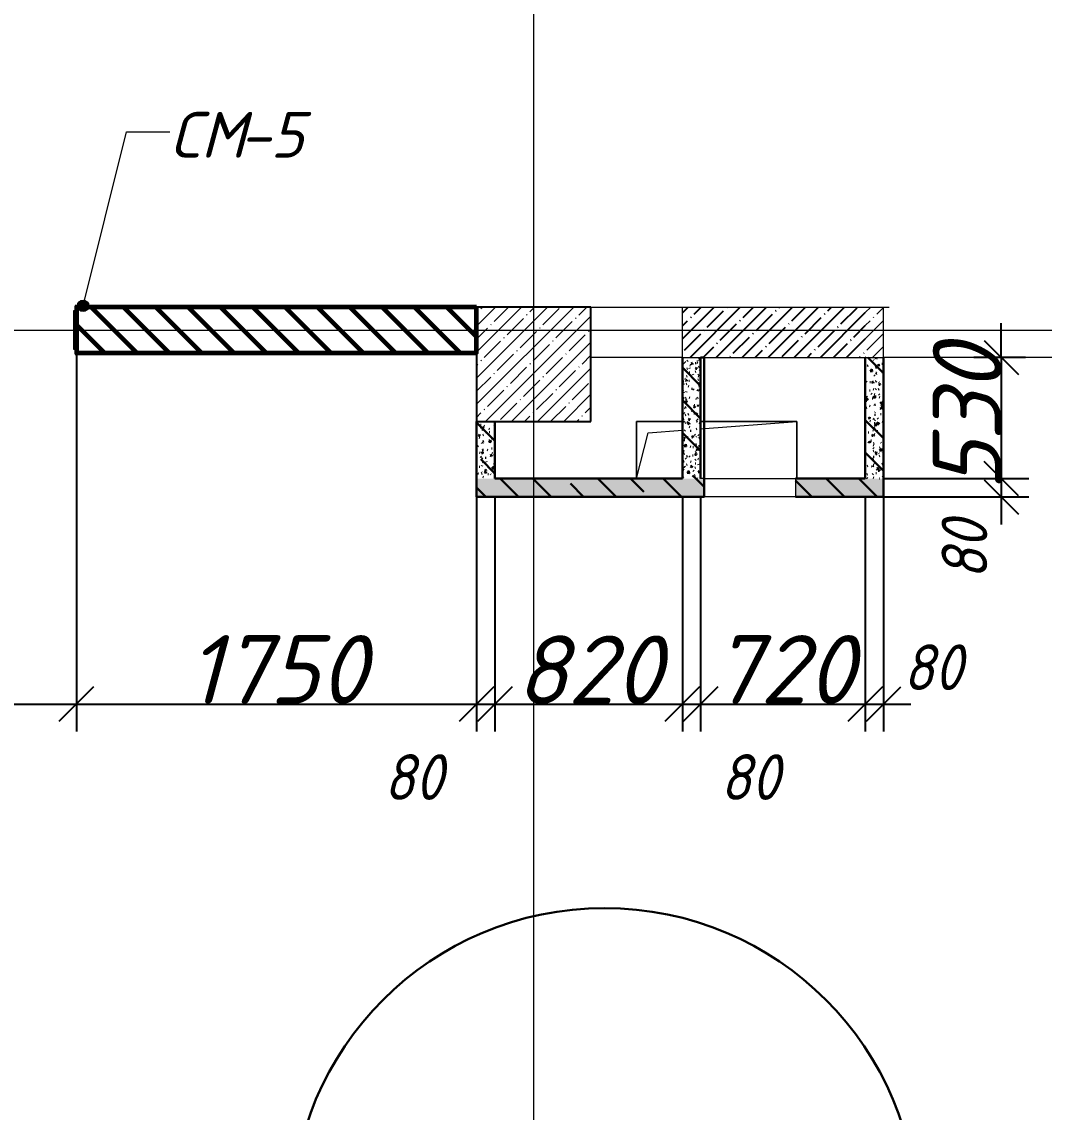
# Model space of a CAD drawing. Header units: millimetres. Extents: x 12986 to 523328, y -9759 to 30092.
# Drawn here: x 445352 to 449823, y 510 to 5279 of the extents above; entities that cross this region are included whole.
import ezdxf

# ---------------------------------------------------------------- set-up
doc = ezdxf.new("R2010")
doc.units = ezdxf.units.MM
for name, color, linetype, lineweight in [('0) ПГП', 1, 'Continuous', 30), ('2) Расчет', 1, 'Continuous', 30), ('5) Блок ячеистый', 160, 'Continuous', 60), ('A-ANNO-DIMS', 7, 'Continuous', 9), ('A-FLOR', 7, 'Continuous', 9), ('A-GENM', 7, 'Continuous', 9), ('A-GENM-1', 7, 'Continuous', 25), ('A-GENM-IDEN', 7, 'Continuous', 9), ('A-WALL-FNSH-2', 7, 'Continuous', 5), ('A-WALL-FNSH-4', 250, 'Continuous', 13), ('I-WALL', 7, 'Continuous', 5), ('S-COLS', 7, 'Continuous', 9), ('S-COLS-1', 7, 'Continuous', 5), ('S-COLS-2', 7, 'Continuous', 25), ('Оси-1', 7, 'Continuous', 20)]:
    doc.layers.add(name, color=color, linetype=linetype, lineweight=lineweight)
doc.layers.add('0)Допникки кружки', color=7, linetype='Continuous', plot=False)
doc.layers.add('A-WALL-3', color=7, linetype='Continuous', lineweight=5, true_color=0x000000)
doc.layers.add('A-WALL-PATT-2', color=7, linetype='Continuous', lineweight=5, true_color=0xce0000)
doc.styles.add('ISOCPEUR_I_2', font='isocpeui.ttf', dxfattribs={"height": 300})
doc.styles.add('ISOCPEUR_I_3', font='isocpeui.ttf', dxfattribs={"width": 0.9, "height": 200})
doc.dimstyles.new('ISO-2_0_0_9К_СРЕДНИЙ_1', dxfattribs={"dimscale": 304.8, "dimtxt": 199.196235, "dimasz": 0.492126, "dimexe": 0.393701, "dimexo": 0, "dimgap": 0, "dimtad": 1, "dimdec": 0, "dimzin": 0, "dimdsep": 46, "dimtxsty": 'ISOCPEUR_I_3', "dimblk1": 'OBLIQUE', "dimblk2": 'OBLIQUE', "dimsah": 1, "dimcen": 0.09, "dimdle": 0.393701, "dimazin": 0, "dimtfac": 1, "dimtdec": 4, "dimtix": 1, "dimtmove": 2, "dimatfit": 3, "dimfxl": 1, "dimtvp": 1, "dimtolj": 1, "dimtzin": 0, "dimarcsym": 2})
doc.dimstyles.new('ISO-2_0_0_9К_СРЕДНИЙ_2', dxfattribs={"dimscale": 304.8, "dimtxt": 199.196235, "dimasz": 0.492126, "dimexe": 0.393701, "dimexo": 0, "dimgap": 0, "dimtad": 1, "dimdec": 0, "dimzin": 0, "dimdsep": 46, "dimtxsty": 'ISOCPEUR_I_2', "dimblk1": 'OBLIQUE', "dimblk2": 'OBLIQUE', "dimsah": 1, "dimcen": 0.09, "dimdle": 0.393701, "dimazin": 0, "dimtfac": 1, "dimtdec": 4, "dimtix": 1, "dimtmove": 0, "dimatfit": 3, "dimfxl": 1, "dimtvp": 1, "dimtolj": 1, "dimtzin": 0, "dimarcsym": 2})
pattern_1 = [(50, (395430.81, -3869.254), (72.873764, -6.37607), [7.62, -83.82]), (355, (395430.81, -3869.25), (-14.09699, 76.42244), [6.096, -67.056]), (100.451, (395436.88, -3869.785), (58.77696, 70.04687), [6.476, -71.236]), (46.184, (395430.81, -3848.93), (108.43142, -16.81745), [11.43, -125.73]), (96.636, (395439.84, -3850.33), (94.961, 98.97089), [9.714, -106.854]), (351.184, (395430.81, -3848.93), (94.96227, 98.97018), [9.144, -100.584]), (21, (395440.97, -3854.014), (60.64565, -40.90654), [7.62, -83.82]), (326, (395440.97, -3854.01), (24.72083, 73.67493), [6.096, -67.056]), (71.451, (395446.02, -3857.42), (85.36689, 32.76874), [6.476, -71.236]), (37.5, (395430.809, -3869.254), (1.235525, 33.822432), [3.353, -62.89, 3.353, -64.719, -67.31]), (37.5, (395430.809, -3869.254), (1.235525, 33.822432), [-134.315, 3.353, -63.957]), (7.5, (395430.81, -3869.254), (26.728146, 40.07255), [3.353, -35.458, 3.353, -61.366, -25.654]), (7.5, (395430.81, -3869.254), (26.728146, 40.07255), [-103.53, 3.353, -22.301]), (327.5, (395408.152, -3869.254), (54.236318, -2.292117), [3.353, -22.047, 3.353, -75.895, -105.156]), (327.5, (395408.152, -3869.254), (54.236318, -2.292117), [-104.648, 3.353, -101.803]), (317.5, (395397.99, -3869.254), (59.25158, 10.17014), [3.353, -29.667, 3.353, -49.276, -74.676]), (317.5, (395397.99, -3869.254), (59.25158, 10.17014), [-85.649, 3.353, -71.323])]
pattern_2 = [(135, (395430.8, -3869.25), (-142.5612, -142.5612), []), (135, (395573.37, -3869.25), (-142.5612, -142.5612), [252.016, -50.403, 3.353, -47.05])]
pattern_3 = [(45, (395430.81, -3869.25), (-57.02463, 57.02463), []), (45, (395487.83, -3869.25), (-57.02463, 57.02463), [100.806, -20.161, 3.353, -16.808])]

# ---------------------------------------------------------------- blocks, each defined once
blk = doc.blocks.new('AR_Отверстие прямоугольное _в плите_ - AR_Отверстие прямоугольное _в плите_-27544684-АР1_1_Кладочный план 3 этажа')
at = {"layer": 'A-GENM'}
for p, q in [((-150, 125), (-350, 125)), ((-350, 125), (-350, -125)), ((350, 125), (-70, 125)), ((-70, 92.7), (350, 125)), ((350, -125), (350, 125)), ((-350, -125), (-300, 75)), ((-300, 75), (-150, 86.5))]:
    blk.add_line(p, q, dxfattribs=at)
blk = doc.blocks.new('Колонна_Несущая_Прямоугольное сечение - Вн_ЖБ_500х500-V72-АР1_1_Кладочный план 3 этажа')
at = {"layer": 'S-COLS-1'}
h = blk.add_hatch(dxfattribs=at)
h.set_pattern_fill('FP_57', color=256, style=0, pattern_type=2)
h.set_pattern_definition([(45, (-52160, -7650), (-57.02463, 57.02463), []), (45, (-52102.975, -7650), (-57.02463, 57.02463), [100.806, -20.161, 3.353, -16.808])])
h.paths.add_polyline_path([(-250, -250), (250, -250), (250, 250), (-250, 250)], flags=0)
at = {"layer": 'S-COLS-2'}
for p, q in [((250, 250), (-250, 250)), ((-250, 250), (-250, -250)), ((250, -250), (250, 250)), ((-250, -250), (250, -250))]:
    blk.add_line(p, q, dxfattribs=at)
blk = doc.blocks.new('Фахверк_СКБ_Уголок_Тип 2 - СМ-5_200х2480h-30007438-АР1_1_Кладочный план 3 этажа')
at = {"layer": 'A-GENM-1'}
for p, q in [((125, 156), (125, 81)), ((200, 156), (125, 156)), ((131, 81), (131, 150)), ((131, 150), (200, 150)), ((200, 150), (200, 156)), ((125, 81), (131, 81)), ((131, 19), (125, 19)), ((125, 19), (125, -56)), ((131, -50), (131, 19)), ((125, -56), (200, -56)), ((200, -50), (131, -50)), ((200, -56), (200, -50))]:
    blk.add_line(p, q, dxfattribs=at)
blk = doc.blocks.new('Стойка_Влож_Полоса боковая - Полоса-27101091-АР1_1_Кладочный план 3 этажа')
at = {"layer": 'A-GENM'}
for p, q in [((-5, 85), (0, 85)), ((-5, -85), (-5, 85)), ((0, 31), (0, -31)), ((0, -85), (-5, -85))]:
    blk.add_line(p, q, dxfattribs=at)
blk = doc.blocks.new('_Oblique')
at = {"color": 0, "linetype": 'ByBlock', "lineweight": -2}
blk.add_line((-0.5, -0.5), (0.5, 0.5), dxfattribs=at)
blk = doc.blocks.new('*D3540')
at = {"layer": 'A-ANNO-DIMS', "color": 0, "lineweight": -2, "transparency": 16777216}
for p, q in [((449635.9, 3810.7), (449635.9, 3960.7)), ((449742, 3810.7), (449515.9, 3810.7)), ((449635.9, 3810.7), (449635.9, 3280.7)), ((449123.9, 3280.7), (449755.9, 3280.7)), ((449635.9, 3280.7), (449635.9, 3130.7))]:
    blk.add_line(p, q, dxfattribs=at)
at = {"layer": 'Defpoints', "color": 0, "transparency": 16777216}
for p in [(449742, 3810.7), (449123.9, 3280.7), (449635.9, 3280.7)]:
    blk.add_point(p, dxfattribs=at)
at = {"layer": 'A-ANNO-DIMS', "color": 0, "lineweight": -2, "transparency": 16777216, "xscale": 150, "yscale": 150, "zscale": 150}
for p, rotation in [((449635.9, 3810.7), 270), ((449635.9, 3280.7), 90)]:
    blk.add_blockref('_Oblique', p, dxfattribs=dict(at, rotation=rotation))
at = {"layer": 'A-ANNO-DIMS', "color": 0, "transparency": 16777216, "insert": (449485.9, 3545.7), "char_height": 300, "width": 455.087, "attachment_point": 5, "rotation": 90, "style": 'ISOCPEUR_I_2'}
blk.add_mtext('\\A1;530', dxfattribs=at)
blk = doc.blocks.new('*D3541')
at = {"layer": 'A-ANNO-DIMS', "color": 0, "lineweight": -2, "transparency": 16777216}
for p, q in [((449635.9, 3400.7), (449635.9, 3080.7)), ((449123.9, 3280.7), (449755.9, 3280.7)), ((449120.8, 3200.7), (449755.9, 3200.7))]:
    blk.add_line(p, q, dxfattribs=at)
at = {"layer": 'Defpoints', "color": 0, "transparency": 16777216}
for p in [(449123.9, 3280.7), (449120.8, 3200.7), (449635.9, 3200.7)]:
    blk.add_point(p, dxfattribs=at)
at = {"layer": 'A-ANNO-DIMS', "color": 0, "lineweight": -2, "transparency": 16777216, "xscale": 150, "yscale": 150, "zscale": 150}
for p, rotation in [((449635.9, 3280.7), 90), ((449635.9, 3200.7), 270)]:
    blk.add_blockref('_Oblique', p, dxfattribs=dict(at, rotation=rotation))
at = {"layer": 'A-ANNO-DIMS', "color": 0, "transparency": 16777216, "insert": (449374.6, 2839.4), "char_height": 200, "width": 303.391, "attachment_point": 1, "rotation": 90, "line_spacing_factor": 1.149209, "style": 'ISOCPEUR_I_3'}
blk.add_mtext('\\A1;80', dxfattribs=at)
blk = doc.blocks.new('*D3590')
at = {"layer": 'A-ANNO-DIMS', "color": 0, "lineweight": -2, "transparency": 16777216}
for p, q in [((443940.8, 3830.7), (443940.8, 2174.6)), ((445590.8, 3830.7), (445590.8, 2174.6)), ((443820.8, 2294.6), (445710.8, 2294.6))]:
    blk.add_line(p, q, dxfattribs=at)
at = {"layer": 'Defpoints', "color": 0, "transparency": 16777216}
for p in [(443940.8, 3830.7), (445590.8, 3830.7), (445590.8, 2294.6)]:
    blk.add_point(p, dxfattribs=at)
at = {"layer": 'A-ANNO-DIMS', "color": 0, "lineweight": -2, "transparency": 16777216, "xscale": 150, "yscale": 150, "zscale": 150, "rotation": 180}
blk.add_blockref('_Oblique', (443940.8, 2294.6), dxfattribs=at)
at = {"layer": 'A-ANNO-DIMS', "color": 0, "lineweight": -2, "transparency": 16777216, "xscale": 150, "yscale": 150, "zscale": 150}
blk.add_blockref('_Oblique', (445590.8, 2294.6), dxfattribs=at)
at = {"layer": 'A-ANNO-DIMS', "color": 0, "transparency": 16777216, "insert": (444765.8, 2444.6), "char_height": 300, "width": 560.814, "attachment_point": 5, "style": 'ISOCPEUR_I_2'}
blk.add_mtext('\\A1;1650', dxfattribs=at)
blk = doc.blocks.new('*D3591')
at = {"layer": 'A-ANNO-DIMS', "color": 0, "lineweight": -2, "transparency": 16777216}
for p, q in [((445590.8, 3830.7), (445590.8, 2174.6)), ((447340.8, 3200.7), (447340.8, 2174.6)), ((445470.8, 2294.6), (447460.8, 2294.6))]:
    blk.add_line(p, q, dxfattribs=at)
at = {"layer": 'Defpoints', "color": 0, "transparency": 16777216}
for p in [(445590.8, 3830.7), (447340.8, 3200.7), (447340.8, 2294.6)]:
    blk.add_point(p, dxfattribs=at)
at = {"layer": 'A-ANNO-DIMS', "color": 0, "lineweight": -2, "transparency": 16777216, "xscale": 150, "yscale": 150, "zscale": 150, "rotation": 180}
blk.add_blockref('_Oblique', (445590.8, 2294.6), dxfattribs=at)
at = {"layer": 'A-ANNO-DIMS', "color": 0, "lineweight": -2, "transparency": 16777216, "xscale": 150, "yscale": 150, "zscale": 150}
blk.add_blockref('_Oblique', (447340.8, 2294.6), dxfattribs=at)
at = {"layer": 'A-ANNO-DIMS', "color": 0, "transparency": 16777216, "insert": (446465.8, 2446.5), "char_height": 300, "width": 560.814, "attachment_point": 5, "style": 'ISOCPEUR_I_2'}
blk.add_mtext('\\A1;1750', dxfattribs=at)
blk = doc.blocks.new('*D3592')
at = {"layer": 'A-ANNO-DIMS', "color": 0, "lineweight": -2, "transparency": 16777216}
for p, q in [((447340.8, 3200.7), (447340.8, 2174.6)), ((447420.8, 3197.7), (447420.8, 2174.6)), ((447220.8, 2294.6), (447540.8, 2294.6))]:
    blk.add_line(p, q, dxfattribs=at)
at = {"layer": 'Defpoints', "color": 0, "transparency": 16777216}
for p in [(447340.8, 3200.7), (447420.8, 3197.7), (447420.8, 2294.6)]:
    blk.add_point(p, dxfattribs=at)
at = {"layer": 'A-ANNO-DIMS', "color": 0, "lineweight": -2, "transparency": 16777216, "xscale": 150, "yscale": 150, "zscale": 150, "rotation": 180}
blk.add_blockref('_Oblique', (447340.8, 2294.6), dxfattribs=at)
at = {"layer": 'A-ANNO-DIMS', "color": 0, "lineweight": -2, "transparency": 16777216, "xscale": 150, "yscale": 150, "zscale": 150}
blk.add_blockref('_Oblique', (447420.8, 2294.6), dxfattribs=at)
at = {"layer": 'A-ANNO-DIMS', "color": 0, "transparency": 16777216, "insert": (446935.2, 2075.6), "char_height": 200, "width": 303.391, "attachment_point": 1, "line_spacing_factor": 1.149209, "style": 'ISOCPEUR_I_3'}
blk.add_mtext('\\A1;80', dxfattribs=at)
blk = doc.blocks.new('*D3593')
at = {"layer": 'A-ANNO-DIMS', "color": 0, "lineweight": -2, "transparency": 16777216}
for p, q in [((447420.8, 3197.7), (447420.8, 2174.6)), ((448240.8, 3197.7), (448240.8, 2174.6)), ((447300.8, 2294.6), (448360.8, 2294.6))]:
    blk.add_line(p, q, dxfattribs=at)
at = {"layer": 'Defpoints', "color": 0, "transparency": 16777216}
for p in [(447420.8, 3197.7), (448240.8, 3197.7), (448240.8, 2294.6)]:
    blk.add_point(p, dxfattribs=at)
at = {"layer": 'A-ANNO-DIMS', "color": 0, "lineweight": -2, "transparency": 16777216, "xscale": 150, "yscale": 150, "zscale": 150, "rotation": 180}
blk.add_blockref('_Oblique', (447420.8, 2294.6), dxfattribs=at)
at = {"layer": 'A-ANNO-DIMS', "color": 0, "lineweight": -2, "transparency": 16777216, "xscale": 150, "yscale": 150, "zscale": 150}
blk.add_blockref('_Oblique', (448240.8, 2294.6), dxfattribs=at)
at = {"layer": 'A-ANNO-DIMS', "color": 0, "transparency": 16777216, "insert": (447830.8, 2444.6), "char_height": 300, "width": 455.087, "attachment_point": 5, "style": 'ISOCPEUR_I_2'}
blk.add_mtext('\\A1;820', dxfattribs=at)
blk = doc.blocks.new('*D3594')
at = {"layer": 'A-ANNO-DIMS', "color": 0, "lineweight": -2, "transparency": 16777216}
for p, q in [((448240.8, 3197.7), (448240.8, 2174.6)), ((448320.8, 3199.6), (448320.8, 2174.6)), ((448120.8, 2294.6), (448440.8, 2294.6))]:
    blk.add_line(p, q, dxfattribs=at)
at = {"layer": 'Defpoints', "color": 0, "transparency": 16777216}
for p in [(448240.8, 3197.7), (448320.8, 3199.6), (448320.8, 2294.6)]:
    blk.add_point(p, dxfattribs=at)
at = {"layer": 'A-ANNO-DIMS', "color": 0, "lineweight": -2, "transparency": 16777216, "xscale": 150, "yscale": 150, "zscale": 150, "rotation": 180}
blk.add_blockref('_Oblique', (448240.8, 2294.6), dxfattribs=at)
at = {"layer": 'A-ANNO-DIMS', "color": 0, "lineweight": -2, "transparency": 16777216, "xscale": 150, "yscale": 150, "zscale": 150}
blk.add_blockref('_Oblique', (448320.8, 2294.6), dxfattribs=at)
at = {"layer": 'A-ANNO-DIMS', "color": 0, "transparency": 16777216, "insert": (448406.5, 2075.6), "char_height": 200, "width": 303.391, "attachment_point": 1, "line_spacing_factor": 1.149209, "style": 'ISOCPEUR_I_3'}
blk.add_mtext('\\A1;80', dxfattribs=at)
blk = doc.blocks.new('*D3595')
at = {"layer": 'A-ANNO-DIMS', "color": 0, "lineweight": -2, "transparency": 16777216}
for p, q in [((448320.8, 3199.6), (448320.8, 2174.6)), ((449040.8, 3199.6), (449040.8, 2174.6)), ((448200.8, 2294.6), (449160.8, 2294.6))]:
    blk.add_line(p, q, dxfattribs=at)
at = {"layer": 'Defpoints', "color": 0, "transparency": 16777216}
for p in [(448320.8, 3199.6), (449040.8, 3199.6), (449040.8, 2294.6)]:
    blk.add_point(p, dxfattribs=at)
at = {"layer": 'A-ANNO-DIMS', "color": 0, "lineweight": -2, "transparency": 16777216, "xscale": 150, "yscale": 150, "zscale": 150, "rotation": 180}
blk.add_blockref('_Oblique', (448320.8, 2294.6), dxfattribs=at)
at = {"layer": 'A-ANNO-DIMS', "color": 0, "lineweight": -2, "transparency": 16777216, "xscale": 150, "yscale": 150, "zscale": 150}
blk.add_blockref('_Oblique', (449040.8, 2294.6), dxfattribs=at)
at = {"layer": 'A-ANNO-DIMS', "color": 0, "transparency": 16777216, "insert": (448680.8, 2446.5), "char_height": 300, "width": 455.087, "attachment_point": 5, "style": 'ISOCPEUR_I_2'}
blk.add_mtext('\\A1;720', dxfattribs=at)
blk = doc.blocks.new('*D3596')
at = {"layer": 'A-ANNO-DIMS', "color": 0, "lineweight": -2, "transparency": 16777216}
for p, q in [((449040.8, 3199.6), (449040.8, 2174.6)), ((449120.8, 3202.9), (449120.8, 2174.6)), ((448920.8, 2294.6), (449240.8, 2294.6))]:
    blk.add_line(p, q, dxfattribs=at)
at = {"layer": 'Defpoints', "color": 0, "transparency": 16777216}
for p in [(449040.8, 3199.6), (449120.8, 3202.9), (449120.8, 2294.6)]:
    blk.add_point(p, dxfattribs=at)
at = {"layer": 'A-ANNO-DIMS', "color": 0, "lineweight": -2, "transparency": 16777216, "xscale": 150, "yscale": 150, "zscale": 150, "rotation": 180}
blk.add_blockref('_Oblique', (449040.8, 2294.6), dxfattribs=at)
at = {"layer": 'A-ANNO-DIMS', "color": 0, "lineweight": -2, "transparency": 16777216, "xscale": 150, "yscale": 150, "zscale": 150}
blk.add_blockref('_Oblique', (449120.8, 2294.6), dxfattribs=at)
at = {"layer": 'A-ANNO-DIMS', "color": 0, "transparency": 16777216, "insert": (449206.3, 2555.9), "char_height": 200, "width": 303.391, "attachment_point": 1, "line_spacing_factor": 1.149209, "style": 'ISOCPEUR_I_3'}
blk.add_mtext('\\A1;80', dxfattribs=at)

msp = doc.modelspace()

# ---------------------------------------------------------------- hatches: boundary and pattern name
h = msp.add_hatch()
h.set_pattern_fill('FP_4', color=256, style=0, pattern_type=2)
h.set_pattern_definition(pattern_3)
h.paths.add_polyline_path([(451840.80853, 3810.74642), (451840.80853, 4030.74642), (450400.80853, 4030.74642), (450400.80853, 3810.74642), (451231.23468, 3810.74642)], flags=0)
h.paths.add_polyline_path([(447840.80853, 3810.74642), (447841.80853, 3810.74642), (447840.80853, 4030.74642)], flags=0)
h.paths.add_polyline_path([(448241.80853, 3810.74642), (449040.80853, 3810.74642), (449040.80853, 4030.74642), (448241.80853, 4030.74642)], flags=0)
at = {"layer": '0) ПГП'}
h = msp.add_hatch(dxfattribs=at)
h.set_pattern_fill('FP_6', color=256, style=0, pattern_type=2)
h.set_pattern_definition(pattern_1)
h.paths.add_polyline_path([(448240.80853, 3280.74642), (448320.80853, 3280.74642), (448320.80853, 3810.74642), (448240.80853, 3810.74642)], flags=0)
h = msp.add_hatch(dxfattribs=at)
h.set_pattern_fill('FP_7', color=256, style=0, pattern_type=2)
h.set_pattern_definition(pattern_2)
h.paths.add_polyline_path([(448240.80853, 3280.74642), (448320.80853, 3280.74642), (448320.80853, 3810.74642), (448240.80853, 3810.74642)], flags=0)
h = msp.add_hatch(dxfattribs=at)
h.set_pattern_fill('FP_6', color=256, style=0, pattern_type=2)
h.set_pattern_definition(pattern_1)
h.paths.add_polyline_path([(449040.80853, 3280.74642), (449120.80853, 3280.74642), (449120.80853, 3810.74642), (449040.80853, 3810.74642)], flags=0)
h = msp.add_hatch(dxfattribs=at)
h.set_pattern_fill('FP_7', color=256, style=0, pattern_type=2)
h.set_pattern_definition(pattern_2)
h.paths.add_polyline_path([(449040.80853, 3280.74642), (449120.80853, 3280.74642), (449120.80853, 3810.74642), (449040.80853, 3810.74642)], flags=0)
h = msp.add_hatch(dxfattribs=at)
h.set_pattern_fill('FP_6', color=256, style=0, pattern_type=2)
h.set_pattern_definition(pattern_1)
h.paths.add_polyline_path([(447420.80853, 3280.74642), (447420.80853, 3530.74642), (447340.80853, 3530.74642), (447340.80853, 3280.74642)], flags=0)
h = msp.add_hatch(dxfattribs=at)
h.set_pattern_fill('FP_7', color=256, style=0, pattern_type=2)
h.set_pattern_definition(pattern_2)
h.paths.add_polyline_path([(447420.80853, 3280.74642), (447420.80853, 3530.74642), (447340.80853, 3530.74642), (447340.80853, 3280.74642)], flags=0)
h = msp.add_hatch(dxfattribs=at)
h.set_pattern_fill('FP_6', color=256, style=0, pattern_type=2)
h.set_pattern_definition(pattern_1)
h.paths.add_polyline_path([(448335.80853, 3200.74642), (448335.80853, 3280.74642), (447340.80853, 3280.74642), (447340.80853, 3200.74642)], flags=0)
h.paths.add_polyline_path([(449120.80853, 3200.74642), (449120.80853, 3280.74642), (448735.80853, 3280.74642), (448735.80853, 3200.74642)], flags=0)
h = msp.add_hatch(dxfattribs=at)
h.set_pattern_fill('FP_7', color=256, style=0, pattern_type=2)
h.set_pattern_definition(pattern_2)
h.paths.add_polyline_path([(448335.80853, 3200.74642), (448335.80853, 3280.74642), (447340.80853, 3280.74642), (447340.80853, 3200.74642)], flags=0)
h.paths.add_polyline_path([(449120.80853, 3200.74642), (449120.80853, 3280.74642), (448735.80853, 3280.74642), (448735.80853, 3200.74642)], flags=0)
at = {"layer": '5) Блок ячеистый'}
h = msp.add_hatch(dxfattribs=at)
h.set_pattern_fill('FP_1', color=256, style=0, pattern_type=2)
h.set_pattern_definition([(135, (395430.81, -3869.25), (-70.71068, -70.71068), [])])
h.paths.add_polyline_path([(445659.8086, 3830.74642), (447340.80853, 3830.74642), (447340.80853, 4030.74642), (445590.8086, 4030.74642), (445590.8086, 3830.74642)], flags=0)
h.paths.add_polyline_path([(443871.8086, 3830.74642), (443940.8086, 3830.74642), (443940.8086, 4030.74642), (443340.8086, 4030.74642), (443340.8086, 3830.74642)], flags=0)
at = {"layer": 'A-GENM-IDEN'}
h = msp.add_hatch(color=256, dxfattribs=at)
edge = h.paths.add_edge_path(flags=0)
edge.add_arc((445619.8086, 4036.74642), 25, 0, 360)
at = {"layer": 'A-WALL-PATT-2'}
h = msp.add_hatch(dxfattribs=at)
h.set_pattern_fill('FP_4', color=256, style=0, pattern_type=2)
h.set_pattern_definition(pattern_3)
h.paths.add_polyline_path([(450400.80853, 3810.74642), (450400.80853, 4030.74642), (450320.80853, 4030.74642), (450320.80853, 3810.74642)], flags=0)
h.paths.add_polyline_path([(449040.80853, 3810.74642), (449120.80853, 3810.74642), (449120.80853, 4030.74642), (449040.80853, 4030.74642)], flags=0)

# ---------------------------------------------------------------- linework, layer by layer
at = {"layer": '0) ПГП'}
for p, q in [((448240.80853, 3280.74642), (448240.80853, 3810.74642)), ((448320.80853, 3810.74642), (448320.80853, 3280.74642)), ((449040.80853, 3280.74642), (449040.80853, 3810.74642)), ((447340.80853, 3530.74642), (447340.80853, 3200.74642)), ((447420.80853, 3280.74642), (447420.80853, 3530.74642)), ((448240.80853, 3280.74642), (447420.80853, 3280.74642)), ((447340.80853, 3200.74642), (448335.80853, 3200.74642)), ((448735.80853, 3200.74642), (449120.80853, 3200.74642))]:
    msp.add_line(p, q, dxfattribs=at)
at = {"layer": '0)Допникки кружки', "color": 1, "lineweight": 30}
msp.add_circle((447900.19418, 33.13204), 1369.38563, dxfattribs=at)
at = {"layer": '2) Расчет'}
for p, q in [((449120.80853, 3810.74642), (449120.80853, 3200.74642)), ((449040.80853, 3280.74642), (448735.80853, 3280.74642))]:
    msp.add_line(p, q, dxfattribs=at)
msp.add_lwpolyline([(447340.80853, 3530.74642), (447340.80853, 3200.74642), (448335.80853, 3200.74642), (448335.80853, 3810.74642), (448320.80853, 3810.74642)], dxfattribs=at)
at = {"layer": '5) Блок ячеистый'}
msp.add_lwpolyline([(447340.80853, 4030.74642), (445590.8086, 4030.74642), (445590.8086, 3830.74642), (447340.80853, 3830.74642)], close=True, dxfattribs=at)
at = {"layer": 'A-FLOR'}
for p, q in [((448040.80853, 3530.74642), (448240.80853, 3530.74642)), ((448040.80853, 3280.74642), (448040.80853, 3530.74642)), ((448320.80853, 3530.74642), (448740.80853, 3530.74642)), ((448740.80853, 3530.74642), (448740.80853, 3280.74642))]:
    msp.add_line(p, q, dxfattribs=at)
at = {"layer": 'A-GENM-IDEN'}
for p, q in [((445619.8086, 4036.74642), (445809.54014, 4797.27689)), ((445809.54014, 4797.27689), (445999.27169, 4797.27689))]:
    msp.add_line(p, q, dxfattribs=at)
msp.add_circle((445619.8086, 4036.74642), 25, dxfattribs=at)
at = {"layer": 'A-WALL-3'}
for p, q in [((447840.80853, 4030.74642), (447841.80853, 4030.74642)), ((447841.80853, 3810.74642), (447841.80853, 4030.74642)), ((448241.80853, 3810.74642), (448241.80853, 4030.74642)), ((448241.80853, 4030.74642), (449120.80853, 4030.74642)), ((449120.80853, 3810.74642), (449120.80853, 4030.74642)), ((447840.80853, 3810.74642), (447841.80853, 3810.74642)), ((448241.80853, 3810.74642), (449120.80853, 3810.74642))]:
    msp.add_line(p, q, dxfattribs=at)
at = {"layer": 'A-WALL-FNSH-2'}
for p, q in [((447340.80853, 4030.74642), (445659.8086, 4030.74642)), ((445590.8086, 3899.74642), (445590.8086, 3961.74642)), ((447340.80853, 3830.74642), (445659.8086, 3830.74642))]:
    msp.add_line(p, q, dxfattribs=at)
at = {"layer": 'A-WALL-FNSH-4'}
for p, q in [((448240.80853, 3810.74642), (448241.80853, 3810.74642)), ((448335.80853, 3280.74642), (448320.80853, 3280.74642)), ((448335.80853, 3200.74642), (448335.80853, 3280.74642)), ((448735.80853, 3280.74642), (448735.80853, 3200.74642))]:
    msp.add_line(p, q, dxfattribs=at)
at = {"layer": 'I-WALL'}
for p, q in [((447841.80853, 4030.74642), (448241.80853, 4030.74642)), ((449120.80853, 4030.74642), (449145.80853, 4030.74642)), ((448240.80853, 3810.74642), (447841.80853, 3810.74642)), ((450320.80853, 3810.74642), (449120.80853, 3810.74642)), ((448335.80853, 3280.74642), (448735.80853, 3280.74642)), ((448735.80853, 3200.74642), (448335.80853, 3200.74642))]:
    msp.add_line(p, q, dxfattribs=at)
at = {"layer": 'Оси-1'}
for p, q in [((447590.80852, -8019.25359), (447590.80852, 24767.68957)), ((389220.80855, 3930.74641), (521382.43658, 3930.74641))]:
    msp.add_line(p, q, dxfattribs=at)

# ---------------------------------------------------------------- block references
at = {"layer": 'A-GENM'}
for name, p in [('Стойка_Влож_Полоса боковая - Полоса-27101091-АР1_1_Кладочный план 3 этажа', (445584.8086, 3930.74642)), ('AR_Отверстие прямоугольное _в плите_ - AR_Отверстие прямоугольное _в плите_-27544684-АР1_1_Кладочный план 3 этажа', (448390.80853, 3405.74642))]:
    msp.add_blockref(name, p, dxfattribs=at)
at = {"layer": 'A-GENM-1'}
msp.add_blockref('Фахверк_СКБ_Уголок_Тип 2 - СМ-5_200х2480h-30007438-АР1_1_Кладочный план 3 этажа', (445459.8086, 3880.74642), dxfattribs=at)
at = {"layer": 'S-COLS'}
msp.add_blockref('Колонна_Несущая_Прямоугольное сечение - Вн_ЖБ_500х500-V72-АР1_1_Кладочный план 3 этажа', (447590.80853, 3780.74642), dxfattribs=at)

# ---------------------------------------------------------------- texts
at = {"layer": 'A-GENM-IDEN', "char_height": 200, "attachment_point": 1, "style": 'ISOCPEUR_I_2'}
for s, insert, width in [('СМ', (445999.27169, 4884.89147), 367.9745625), ('-5', (446302.88106, 4884.89147), 317.46825)]:
    msp.add_mtext(s, dxfattribs=dict(at, insert=insert, width=width))

# ---------------------------------------------------------------- dimensions: what is measured, and where the dimension line sits
at = {"layer": 'A-ANNO-DIMS'}
dim = msp.add_linear_dim(base=(449635.9062, 3280.74642), p1=(449741.97222, 3810.74642), p2=(449123.85653, 3280.74642), angle=90, dimstyle='ISO-2_0_0_9К_СРЕДНИЙ_2', override={"dimpost": '<>', "dimfxl": 814.227858}, dxfattribs=at)
dim.commit()
dim.dimension.update_dxf_attribs({"geometry": '*D3540', "text_midpoint": (449485.9062, 3545.74642)})
for base, p1, p2, override, picture, middle in [((445590.8086, 2294.60769), (443940.8086, 3830.74642), (445590.8086, 3830.74642), {"dimpost": '<>', "dimfxl": 1650}, '*D3590', (444765.8086, 2444.60769)), ((447340.80853, 2294.60769), (445590.8086, 3830.74642), (447340.80853, 3200.74642), {"dimpost": '<>', "dimfxl": 1859.946172}, '*D3591', (446465.80857, 2446.53951)), ((448240.80853, 2294.60769), (447420.80853, 3197.69842), (448240.80853, 3197.69842), {"dimpost": '<>', "dimfxl": 820}, '*D3593', (447830.80853, 2444.60769)), ((449040.80853, 2294.60769), (448320.80853, 3199.64354), (449040.80853, 3199.64354), {"dimpost": '<>', "dimfxl": 720}, '*D3595', (448680.80853, 2446.53951))]:
    dim = msp.add_linear_dim(base=base, p1=p1, p2=p2, dimstyle='ISO-2_0_0_9К_СРЕДНИЙ_2', override=override, dxfattribs=at)
    dim.commit()
    dim.dimension.update_dxf_attribs({"geometry": picture, "text_midpoint": middle})
dim = msp.add_linear_dim(base=(449635.9062, 3200.74642), p1=(449123.85653, 3280.74642), p2=(449120.80853, 3200.74642), angle=90, dimstyle='ISO-2_0_0_9К_СРЕДНИЙ_1', override={"dimpost": '<>', "dimfxl": 80.058043}, dxfattribs=at)
dim.commit()
dim.dimension.update_dxf_attribs({"geometry": '*D3541', "text_midpoint": (449507.94839, 2991.09739), "dimtype": 160, "text_rotation": 90})
for base, p1, p2, override, picture, middle in [((447420.80853, 2294.60769), (447340.80853, 3200.74642), (447420.80853, 3197.69842), {"dimpost": '<>', "dimfxl": 80.058043}, '*D3592', (447086.86807, 1942.27658)), ((448320.80853, 2294.60769), (448240.80853, 3197.69842), (448320.80853, 3199.64354), {"dimpost": '<>', "dimfxl": 80.023643}, '*D3594', (448558.20413, 1942.27658)), ((449120.80853, 2294.60769), (449040.80853, 3199.64354), (449120.80853, 3202.90137), {"dimpost": '<>', "dimfxl": 80.066307}, '*D3596', (449357.97885, 2422.56551))]:
    dim = msp.add_linear_dim(base=base, p1=p1, p2=p2, dimstyle='ISO-2_0_0_9К_СРЕДНИЙ_1', override=override, dxfattribs=at)
    dim.commit()
    dim.dimension.update_dxf_attribs({"geometry": picture, "text_midpoint": middle, "dimtype": 160})

doc.saveas('drawing.dxf')
